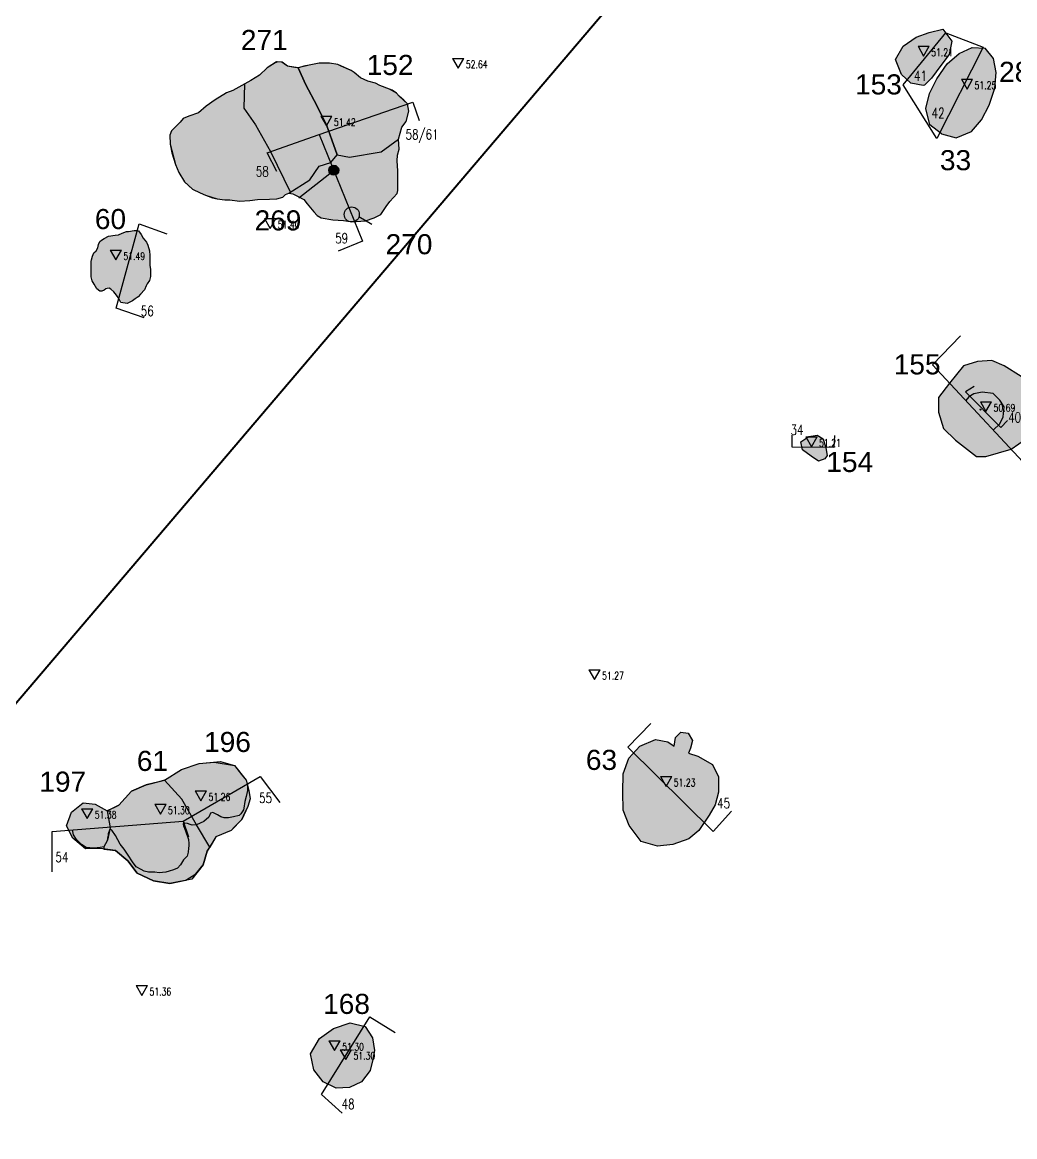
# Model space of a CAD drawing. Header units: millimetres. Extents: x 4462692 to 4462814, y 5793999 to 5794154.
# Drawn here: x 4462757.46 to 4462777.22, y 5794095.13 to 5794117.32 of the extents above; entities that cross this region are included whole.
import ezdxf

# ---------------------------------------------------------------- set-up
doc = ezdxf.new("R2010")
doc.units = ezdxf.units.MM
for name, color, linetype in [('00ProfilNr', 5, 'Continuous'), ('Befunde', 36, 'Continuous'), ('Befundnummern', 36, 'Continuous'), ('Flächengrenzen', 1, 'Continuous'), ('Gruben', 252, 'Continuous'), ('HÖHEN', 7, 'Continuous'), ('Pfosten', 254, 'Continuous'), ('Pl2-Befunde', 7, 'Continuous'), ('Pl2-Keramik', 1, 'Continuous'), ('Profile', 160, 'Continuous')]:
    doc.layers.add(name, color=color, linetype=linetype)
doc.styles.add('ROMANS', font='ROMANS.shx', dxfattribs={"width": 0.75})
doc.styles.get("Standard").update_dxf_attribs({"font": 'arial.ttf'})

# ---------------------------------------------------------------- blocks, each defined once
blk = doc.blocks.new('HP_FERTIG_OBERKANTE')
for p, q in [((-0.075, 0.13), (0.075, 0.13)), ((-0.075, 0.13), (0, 0)), ((0, 0), (0.075, 0.13))]:
    blk.add_line(p, q)
at = {"style": 'ROMANS', "width": 0.75}
blk.add_attdef('HÖHE', (0.1, 0), '', height=0.1, dxfattribs=at)

msp = doc.modelspace()

# ---------------------------------------------------------------- hatches: boundary and pattern name
at = {"layer": 'Gruben'}
h = msp.add_hatch(color=256, dxfattribs=at)
h.dxf.hatch_style = 1
h.paths.add_polyline_path([(4462745.323, 5794116.42), (4462745.424, 5794116.657), (4462745.619, 5794116.802), (4462745.895, 5794116.818), (4462746.119, 5794116.709), (4462746.27, 5794116.49), (4462746.232, 5794116.243), (4462746.012, 5794116.021), (4462745.776, 5794116.007), (4462745.517, 5794116.053), (4462745.375, 5794116.221)])
h.paths.add_polyline_path([(4462750.23, 5794116.701), (4462750.365, 5794116.83), (4462750.526, 5794116.893), (4462750.751, 5794116.96), (4462750.96, 5794116.947), (4462751.171, 5794116.888), (4462751.301, 5794116.768), (4462751.41, 5794116.569), (4462751.438, 5794116.331), (4462751.446, 5794116.123), (4462751.413, 5794115.893), (4462751.297, 5794115.693), (4462751.116, 5794115.53), (4462750.937, 5794115.4), (4462750.667, 5794115.366), (4462750.461, 5794115.443), (4462750.289, 5794115.552), (4462750.147, 5794115.74), (4462750.073, 5794115.934), (4462750.028, 5794116.2), (4462750.021, 5794116.365), (4462750.098, 5794116.549), (4462750.193, 5794116.639)])
h.paths.add_polyline_path([(4462755.209, 5794117.305), (4462755.109, 5794117.486), (4462755.078, 5794117.689), (4462755.215, 5794117.899), (4462755.372, 5794117.999), (4462755.552, 5794118.152), (4462755.791, 5794118.169), (4462756.045, 5794118.1), (4462756.219, 5794117.83), (4462756.278, 5794117.618), (4462756.477, 5794117.427), (4462756.626, 5794117.143), (4462756.511, 5794117.016), (4462756.338, 5794117.081), (4462756.076, 5794117.165), (4462755.852, 5794117.137), (4462755.674, 5794117.078), (4462755.45, 5794117.051), (4462755.322, 5794117.16)])
h.paths.add_polyline_path([(4462759.377, 5794111.822), (4462759.335, 5794111.891), (4462759.281, 5794111.955), (4462759.22, 5794112.008), (4462759.19, 5794112.026), (4462759.145, 5794112.022), (4462759.122, 5794112.016), (4462759.087, 5794111.989), (4462759.044, 5794111.969), (4462759.001, 5794111.967), (4462758.939, 5794112.012), (4462758.913, 5794112.061), (4462758.89, 5794112.11), (4462758.851, 5794112.174), (4462758.827, 5794112.254), (4462758.827, 5794112.332), (4462758.826, 5794112.388), (4462758.826, 5794112.473), (4462758.83, 5794112.558), (4462758.835, 5794112.593), (4462758.856, 5794112.668), (4462758.883, 5794112.73), (4462758.93, 5794112.774), (4462758.963, 5794112.828), (4462758.977, 5794112.899), (4462758.998, 5794112.96), (4462759.032, 5794112.983), (4462759.087, 5794113.018), (4462759.176, 5794113.061), (4462759.308, 5794113.085), (4462759.37, 5794113.092), (4462759.445, 5794113.123), (4462759.533, 5794113.156), (4462759.573, 5794113.157), (4462759.683, 5794113.177), (4462759.747, 5794113.179), (4462759.772, 5794113.172), (4462759.823, 5794113.097), (4462759.862, 5794113.023), (4462759.929, 5794112.941), (4462759.957, 5794112.884), (4462759.991, 5794112.77), (4462759.995, 5794112.68), (4462759.994, 5794112.618), (4462759.995, 5794112.509), (4462759.999, 5794112.479), (4462760.008, 5794112.409), (4462760.01, 5794112.355), (4462760.008, 5794112.308), (4462760.009, 5794112.262), (4462759.987, 5794112.179), (4462759.942, 5794112.111), (4462759.926, 5794112.074), (4462759.891, 5794111.994), (4462759.814, 5794111.911), (4462759.762, 5794111.855), (4462759.704, 5794111.815), (4462759.651, 5794111.776), (4462759.601, 5794111.75), (4462759.543, 5794111.722), (4462759.417, 5794111.744)])
h.paths.add_polyline_path([(4462744.582, 5794115.928), (4462744.833, 5794116.233), (4462744.927, 5794116.432), (4462744.88, 5794116.772), (4462744.78, 5794116.908), (4462744.611, 5794116.953), (4462744.382, 5794116.99), (4462744.125, 5794116.921), (4462743.901, 5794116.797), (4462743.728, 5794116.606), (4462743.856, 5794116.408), (4462744.105, 5794116.234), (4462744.307, 5794116.031)])
h.paths.add_polyline_path([(4462743.869, 5794118.139), (4462743.659, 5794118.186), (4462743.457, 5794118.257), (4462743.38, 5794118.422), (4462743.367, 5794118.66), (4462743.444, 5794118.838), (4462743.631, 5794118.981), (4462743.809, 5794119.07), (4462744.018, 5794119.153), (4462744.227, 5794119.209), (4462744.473, 5794119.123), (4462744.71, 5794119.097), (4462744.857, 5794118.965), (4462744.763, 5794118.802), (4462744.546, 5794118.699), (4462744.411, 5794118.566), (4462744.286, 5794118.349), (4462744.153, 5794118.207), (4462743.961, 5794118.154)])
h = msp.add_hatch(color=256, dxfattribs=at)
h.dxf.hatch_style = 1
h.paths.add_polyline_path([(4462775.39, 5794116.064), (4462775.151, 5794116.106), (4462774.963, 5794116.281), (4462774.844, 5794116.58), (4462774.993, 5794116.844), (4462775.253, 5794117.025), (4462775.51, 5794117.115), (4462775.784, 5794117.183), (4462775.964, 5794116.944), (4462775.91, 5794116.679), (4462775.742, 5794116.46), (4462775.56, 5794116.206), (4462775.42, 5794116.069)])
h.paths.add_polyline_path([(4462775.009, 5794117.574), (4462774.738, 5794117.498), (4462774.485, 5794117.492), (4462774.231, 5794117.644), (4462774.072, 5794117.891), (4462773.987, 5794118.171), (4462773.996, 5794118.441), (4462774.162, 5794118.637), (4462774.467, 5794118.686), (4462774.807, 5794118.648), (4462775.082, 5794118.516), (4462775.263, 5794118.309), (4462775.244, 5794118.055), (4462775.179, 5794117.814), (4462775.106, 5794117.674)])
h.paths.add_polyline_path([(4462775.76, 5794115.098), (4462776.047, 5794115.018), (4462776.358, 5794115.144), (4462776.553, 5794115.379), (4462776.705, 5794115.668), (4462776.823, 5794116.013), (4462776.849, 5794116.323), (4462776.793, 5794116.602), (4462776.628, 5794116.806), (4462776.366, 5794116.819), (4462776.108, 5794116.7), (4462775.872, 5794116.496), (4462775.663, 5794116.197), (4462775.52, 5794115.904), (4462775.445, 5794115.608), (4462775.526, 5794115.283)])
h = msp.add_hatch(color=256, dxfattribs=at)
h.dxf.hatch_style = 1
h.paths.add_polyline_path([(4462765.13, 5794115.696), (4462765.054, 5794115.773), (4462764.964, 5794115.849), (4462764.908, 5794115.913), (4462764.823, 5794115.969), (4462764.766, 5794115.992), (4462764.578, 5794116.065), (4462764.489, 5794116.107), (4462764.338, 5794116.147), (4462764.188, 5794116.214), (4462764.065, 5794116.321), (4462764.003, 5794116.362), (4462763.808, 5794116.45), (4462763.737, 5794116.481), (4462763.576, 5794116.508), (4462763.449, 5794116.508), (4462763.365, 5794116.508), (4462763.167, 5794116.468), (4462763.066, 5794116.446), (4462762.975, 5794116.421), (4462762.95, 5794116.412), (4462762.883, 5794116.423), (4462762.771, 5794116.442), (4462762.738, 5794116.448), (4462762.674, 5794116.496), (4462762.624, 5794116.527), (4462762.546, 5794116.533), (4462762.49, 5794116.516), (4462762.335, 5794116.417), (4462762.181, 5794116.271), (4462762.009, 5794116.163), (4462761.65, 5794115.965), (4462761.521, 5794115.918), (4462761.297, 5794115.777), (4462761.117, 5794115.651), (4462760.967, 5794115.521), (4462760.771, 5794115.454), (4462760.662, 5794115.406), (4462760.602, 5794115.335), (4462760.43, 5794115.159), (4462760.394, 5794115.075), (4462760.399, 5794114.894), (4462760.434, 5794114.722), (4462760.505, 5794114.492), (4462760.575, 5794114.329), (4462760.69, 5794114.148), (4462760.756, 5794114.087), (4462760.849, 5794114), (4462761.001, 5794113.923), (4462761.104, 5794113.877), (4462761.244, 5794113.826), (4462761.34, 5794113.808), (4462761.489, 5794113.789), (4462761.588, 5794113.789), (4462761.78, 5794113.758), (4462761.988, 5794113.773), (4462762.143, 5794113.792), (4462762.379, 5794113.801), (4462762.522, 5794113.807), (4462762.643, 5794113.841), (4462762.695, 5794113.894), (4462762.767, 5794113.916), (4462762.841, 5794113.909), (4462762.953, 5794113.851), (4462763.065, 5794113.796), (4462763.129, 5794113.707), (4462763.264, 5794113.55), (4462763.325, 5794113.476), (4462763.41, 5794113.43), (4462763.637, 5794113.386), (4462763.853, 5794113.373), (4462763.982, 5794113.356), (4462764.102, 5794113.356), (4462764.292, 5794113.366), (4462764.462, 5794113.425), (4462764.595, 5794113.493), (4462764.704, 5794113.656), (4462764.778, 5794113.751), (4462764.92, 5794113.914), (4462764.935, 5794113.975), (4462764.937, 5794114.16), (4462764.933, 5794114.364), (4462764.918, 5794114.562), (4462764.927, 5794114.678), (4462764.959, 5794114.794), (4462764.95, 5794114.991), (4462765.013, 5794115.232), (4462765.1, 5794115.347), (4462765.153, 5794115.553)])
h = msp.add_hatch(color=256, dxfattribs=at)
h.dxf.hatch_style = 1
h.paths.add_polyline_path([(4462779.869, 5794104.342), (4462779.55, 5794104.244), (4462779.289, 5794104.085), (4462779.012, 5794103.858), (4462778.848, 5794103.694), (4462778.696, 5794103.511), (4462778.635, 5794103.322), (4462778.652, 5794103.128), (4462778.795, 5794102.914), (4462778.952, 5794102.767), (4462779.175, 5794102.613), (4462779.326, 5794102.646), (4462779.634, 5794103.015), (4462779.83, 5794103.218), (4462779.872, 5794103.368), (4462779.994, 5794103.567), (4462780.134, 5794103.806), (4462780.189, 5794103.949), (4462780.104, 5794104.159)])
h.paths.add_polyline_path([(4462775.919, 5794110.135), (4462775.699, 5794109.85), (4462775.696, 5794109.557), (4462775.799, 5794109.231), (4462776.04, 5794108.999), (4462776.457, 5794108.677), (4462776.644, 5794108.676), (4462777.145, 5794108.82), (4462777.601, 5794109.142), (4462777.653, 5794109.42), (4462777.705, 5794109.732), (4462777.596, 5794110.007), (4462777.344, 5794110.268), (4462777.003, 5794110.484), (4462776.76, 5794110.59), (4462776.473, 5794110.569), (4462776.197, 5794110.48)])
h.paths.add_polyline_path([(4462771.133, 5794101.535), (4462770.928, 5794101.229), (4462770.73, 5794101.066), (4462770.408, 5794100.95), (4462770.106, 5794100.918), (4462769.779, 5794101.014), (4462769.539, 5794101.328), (4462769.422, 5794101.637), (4462769.416, 5794101.994), (4462769.422, 5794102.357), (4462769.531, 5794102.671), (4462769.754, 5794102.908), (4462770.067, 5794103.04), (4462770.311, 5794102.995), (4462770.436, 5794102.908), (4462770.462, 5794103.082), (4462770.568, 5794103.189), (4462770.715, 5794103.165), (4462770.803, 5794103.019), (4462770.76, 5794102.872), (4462770.718, 5794102.77), (4462770.91, 5794102.707), (4462771.199, 5794102.547), (4462771.32, 5794102.296), (4462771.318, 5794101.994), (4462771.251, 5794101.738)])
h = msp.add_hatch(color=256, dxfattribs=at)
h.dxf.hatch_style = 1
h.paths.add_polyline_path([(4462764.436, 5794096.673), (4462764.385, 5794096.452), (4462764.211, 5794096.227), (4462763.973, 5794096.11), (4462763.709, 5794096.101), (4462763.445, 5794096.227), (4462763.264, 5794096.468), (4462763.197, 5794096.783), (4462763.377, 5794097.09), (4462763.652, 5794097.288), (4462763.988, 5794097.402), (4462764.287, 5794097.33), (4462764.429, 5794097.103), (4462764.47, 5794096.847)])
h.paths.add_polyline_path([(4462761.996, 5794101.862), (4462761.948, 5794101.708), (4462761.829, 5794101.451), (4462761.616, 5794101.232), (4462761.312, 5794101.105), (4462761.137, 5794100.817), (4462761.058, 5794100.547), (4462760.835, 5794100.264), (4462760.395, 5794100.172), (4462760.067, 5794100.226), (4462759.745, 5794100.382), (4462759.561, 5794100.624), (4462759.311, 5794100.834), (4462759.007, 5794100.869), (4462758.716, 5794100.867), (4462758.461, 5794101.076), (4462758.336, 5794101.326), (4462758.434, 5794101.596), (4462758.667, 5794101.778), (4462758.911, 5794101.755), (4462759.15, 5794101.623), (4462759.377, 5794101.735), (4462759.632, 5794102.011), (4462759.922, 5794102.141), (4462760.292, 5794102.231), (4462760.626, 5794102.442), (4462760.98, 5794102.562), (4462761.406, 5794102.606), (4462761.682, 5794102.521), (4462761.912, 5794102.231), (4462761.971, 5794102.026)])
h = msp.add_hatch(color=256, dxfattribs=at)
h.dxf.hatch_style = 1
h.paths.add_polyline_path([(4462760.292, 5794102.231), (4462760.626, 5794102.442), (4462760.98, 5794102.562), (4462761.276, 5794102.593), (4462761.682, 5794102.521), (4462761.821, 5794102.346), (4462761.912, 5794102.231), (4462761.971, 5794102.026), (4462761.996, 5794101.862), (4462761.948, 5794101.708), (4462761.858, 5794101.513), (4462761.823, 5794101.445), (4462761.677, 5794101.295), (4462761.616, 5794101.232), (4462761.312, 5794101.105), (4462761.188, 5794100.901), (4462760.923, 5794101.343), (4462760.635, 5794101.856)])
h = msp.add_hatch(color=256, dxfattribs=at)
h.dxf.hatch_style = 1
h.paths.add_polyline_path([(4462759.15, 5794101.623), (4462759.208, 5794101.285), (4462759.155, 5794101.04), (4462759.08, 5794100.907), (4462759.08, 5794100.861), (4462759.311, 5794100.834), (4462759.561, 5794100.624), (4462759.745, 5794100.382), (4462760.067, 5794100.226), (4462760.395, 5794100.172), (4462760.716, 5794100.239), (4462760.913, 5794100.364), (4462761.058, 5794100.547), (4462761.137, 5794100.817), (4462761.188, 5794100.901), (4462760.923, 5794101.343), (4462760.635, 5794101.856), (4462760.292, 5794102.231), (4462760.174, 5794102.202), (4462759.922, 5794102.141), (4462759.632, 5794102.011), (4462759.377, 5794101.735), (4462759.248, 5794101.671)])
at = {"layer": 'Pfosten'}
h = msp.add_hatch(color=256, dxfattribs=at)
h.dxf.hatch_style = 1
edge = h.paths.add_edge_path()
edge.add_arc((4462763.659, 5794114.375), 0.1, 0, 360)
h = msp.add_hatch(color=256, dxfattribs=at)
h.dxf.hatch_style = 1
edge = h.paths.add_edge_path()
edge.add_arc((4462764.017, 5794113.495), 0.15, 0, 360)
h = msp.add_hatch(color=256, dxfattribs=at)
h.dxf.hatch_style = 1
h.paths.add_polyline_path([(4462773.437, 5794108.63), (4462773.308, 5794108.582), (4462773.164, 5794108.685), (4462772.99, 5794108.81), (4462772.956, 5794108.968), (4462773.12, 5794109.074), (4462773.282, 5794109.101), (4462773.403, 5794109.031), (4462773.458, 5794108.85), (4462773.48, 5794108.694)])

# ---------------------------------------------------------------- linework, layer by layer
at = {"layer": 'Befunde'}
for points, elevation in [([(4462762.767, 5794113.916), (4462763.179, 5794114.187), (4462763.371, 5794114.455), (4462763.597, 5794114.529), (4462763.725, 5794114.682), (4462763.623, 5794114.984), (4462763.518, 5794115.263), (4462763.322, 5794115.665), (4462763.101, 5794116.079), (4462762.947, 5794116.413), (4462762.738, 5794116.448), (4462762.634, 5794116.527), (4462762.52, 5794116.535), (4462762.335, 5794116.417), (4462762.181, 5794116.271), (4462762.181, 5794116.271), (4462762.009, 5794116.163), (4462761.65, 5794115.965), (4462761.521, 5794115.918), (4462761.297, 5794115.777), (4462761.117, 5794115.651), (4462760.967, 5794115.521), (4462760.771, 5794115.454), (4462760.662, 5794115.406), (4462760.602, 5794115.335), (4462760.43, 5794115.159), (4462760.394, 5794115.075), (4462760.399, 5794114.894), (4462760.505, 5794114.492), (4462760.575, 5794114.329), (4462760.69, 5794114.148), (4462760.849, 5794114), (4462761.001, 5794113.923), (4462761.104, 5794113.877), (4462761.34, 5794113.808), (4462761.489, 5794113.789), (4462761.588, 5794113.789), (4462761.78, 5794113.758), (4462761.988, 5794113.773), (4462762.143, 5794113.792), (4462762.379, 5794113.801), (4462762.522, 5794113.807), (4462762.643, 5794113.841), (4462762.695, 5794113.894)], 51.697), ([(4462765.13, 5794115.696), (4462765.054, 5794115.773), (4462764.964, 5794115.849), (4462764.908, 5794115.913), (4462764.823, 5794115.969), (4462764.766, 5794115.992), (4462764.578, 5794116.065), (4462764.489, 5794116.107), (4462764.338, 5794116.147), (4462764.188, 5794116.214), (4462764.065, 5794116.321), (4462764.003, 5794116.362), (4462763.808, 5794116.45), (4462763.737, 5794116.481), (4462763.576, 5794116.508), (4462763.449, 5794116.508), (4462763.365, 5794116.508), (4462763.167, 5794116.468), (4462763.066, 5794116.446), (4462762.975, 5794116.421), (4462762.95, 5794116.412), (4462762.883, 5794116.423), (4462762.771, 5794116.442), (4462762.738, 5794116.448), (4462762.674, 5794116.496), (4462762.624, 5794116.527), (4462762.546, 5794116.533), (4462762.49, 5794116.516), (4462762.335, 5794116.417), (4462762.181, 5794116.271), (4462762.009, 5794116.163), (4462761.65, 5794115.965), (4462761.521, 5794115.918), (4462761.297, 5794115.777), (4462761.117, 5794115.651), (4462760.967, 5794115.521), (4462760.771, 5794115.454), (4462760.662, 5794115.406), (4462760.602, 5794115.335), (4462760.43, 5794115.159), (4462760.394, 5794115.075), (4462760.399, 5794114.894), (4462760.434, 5794114.722), (4462760.505, 5794114.492), (4462760.575, 5794114.329), (4462760.69, 5794114.148), (4462760.756, 5794114.087), (4462760.849, 5794114), (4462761.001, 5794113.923), (4462761.104, 5794113.877), (4462761.244, 5794113.826), (4462761.34, 5794113.808), (4462761.489, 5794113.789), (4462761.588, 5794113.789), (4462761.78, 5794113.758), (4462761.988, 5794113.773), (4462762.143, 5794113.792), (4462762.379, 5794113.801), (4462762.522, 5794113.807), (4462762.643, 5794113.841), (4462762.695, 5794113.894), (4462762.767, 5794113.916), (4462762.841, 5794113.909), (4462762.953, 5794113.851), (4462763.065, 5794113.796), (4462763.129, 5794113.707), (4462763.264, 5794113.55), (4462763.325, 5794113.476), (4462763.41, 5794113.43), (4462763.637, 5794113.386), (4462763.853, 5794113.373), (4462763.982, 5794113.356), (4462764.102, 5794113.356), (4462764.292, 5794113.366), (4462764.462, 5794113.425), (4462764.595, 5794113.493), (4462764.704, 5794113.656), (4462764.778, 5794113.751), (4462764.92, 5794113.914), (4462764.935, 5794113.975), (4462764.937, 5794114.16), (4462764.933, 5794114.364), (4462764.918, 5794114.562), (4462764.927, 5794114.678), (4462764.959, 5794114.794), (4462764.95, 5794114.991), (4462765.013, 5794115.232), (4462765.1, 5794115.347), (4462765.153, 5794115.553)], 51.697), ([(4462763.725, 5794114.682), (4462763.974, 5794114.636), (4462764.603, 5794114.742), (4462764.95, 5794114.991), (4462765.013, 5794115.232), (4462765.1, 5794115.347), (4462765.153, 5794115.553), (4462765.13, 5794115.696), (4462764.964, 5794115.849), (4462764.908, 5794115.913), (4462764.766, 5794115.992), (4462764.578, 5794116.065), (4462764.489, 5794116.107), (4462764.338, 5794116.147), (4462764.188, 5794116.214), (4462764.065, 5794116.321), (4462764.003, 5794116.362), (4462763.737, 5794116.481), (4462763.576, 5794116.508), (4462763.365, 5794116.508), (4462763.167, 5794116.468), (4462762.975, 5794116.421), (4462762.947, 5794116.413), (4462763.101, 5794116.079), (4462763.101, 5794116.079), (4462763.322, 5794115.665), (4462763.518, 5794115.263), (4462763.623, 5794114.984), (4462763.725, 5794114.682)], 51.697), ([(4462759.377, 5794111.822), (4462759.335, 5794111.891), (4462759.281, 5794111.955), (4462759.22, 5794112.008), (4462759.19, 5794112.026), (4462759.145, 5794112.022), (4462759.122, 5794112.016), (4462759.087, 5794111.989), (4462759.044, 5794111.969), (4462759.001, 5794111.967), (4462758.939, 5794112.012), (4462758.913, 5794112.061), (4462758.89, 5794112.11), (4462758.851, 5794112.174), (4462758.827, 5794112.254), (4462758.827, 5794112.332), (4462758.826, 5794112.388), (4462758.826, 5794112.473), (4462758.83, 5794112.558), (4462758.835, 5794112.593), (4462758.856, 5794112.668), (4462758.883, 5794112.73), (4462758.93, 5794112.774), (4462758.963, 5794112.828), (4462758.977, 5794112.899), (4462758.998, 5794112.96), (4462759.032, 5794112.983), (4462759.087, 5794113.018), (4462759.176, 5794113.061), (4462759.308, 5794113.085), (4462759.37, 5794113.092), (4462759.445, 5794113.123), (4462759.533, 5794113.156), (4462759.573, 5794113.157), (4462759.683, 5794113.177), (4462759.747, 5794113.179), (4462759.772, 5794113.172), (4462759.823, 5794113.097), (4462759.862, 5794113.023), (4462759.929, 5794112.941), (4462759.957, 5794112.884), (4462759.991, 5794112.77), (4462759.995, 5794112.68), (4462759.994, 5794112.618), (4462759.995, 5794112.509), (4462759.999, 5794112.479), (4462760.008, 5794112.409), (4462760.01, 5794112.355), (4462760.008, 5794112.308), (4462760.009, 5794112.262), (4462759.987, 5794112.179), (4462759.942, 5794112.111), (4462759.926, 5794112.074), (4462759.891, 5794111.994), (4462759.814, 5794111.911), (4462759.762, 5794111.855), (4462759.704, 5794111.815), (4462759.651, 5794111.776), (4462759.601, 5794111.75), (4462759.543, 5794111.722), (4462759.417, 5794111.744)], 51.636), ([(4462775.919, 5794110.135), (4462775.699, 5794109.85), (4462775.696, 5794109.557), (4462775.799, 5794109.231), (4462776.04, 5794108.999), (4462776.457, 5794108.677), (4462776.644, 5794108.676), (4462777.145, 5794108.82), (4462777.601, 5794109.142), (4462777.653, 5794109.42), (4462777.705, 5794109.732), (4462777.596, 5794110.007), (4462777.344, 5794110.268), (4462777.003, 5794110.484), (4462776.76, 5794110.59), (4462776.473, 5794110.569), (4462776.197, 5794110.48)], 51.319), ([(4462760.292, 5794102.231), (4462760.626, 5794102.442), (4462760.98, 5794102.562), (4462761.276, 5794102.593), (4462761.276, 5794102.593), (4462761.682, 5794102.521), (4462761.821, 5794102.346), (4462761.912, 5794102.231), (4462761.971, 5794102.026), (4462761.996, 5794101.862), (4462761.948, 5794101.708), (4462761.858, 5794101.513), (4462761.823, 5794101.445), (4462761.677, 5794101.295), (4462761.616, 5794101.232), (4462761.312, 5794101.105), (4462761.188, 5794100.901), (4462760.923, 5794101.343), (4462760.635, 5794101.856), (4462760.292, 5794102.231)], 51.385), ([(4462759.15, 5794101.623), (4462759.208, 5794101.285), (4462759.155, 5794101.04), (4462759.08, 5794100.907), (4462759.08, 5794100.861), (4462759.311, 5794100.834), (4462759.561, 5794100.624), (4462759.745, 5794100.382), (4462760.067, 5794100.226), (4462760.395, 5794100.172), (4462760.716, 5794100.239), (4462760.913, 5794100.364), (4462761.058, 5794100.547), (4462761.137, 5794100.817), (4462761.188, 5794100.901), (4462760.923, 5794101.343), (4462760.635, 5794101.856), (4462760.292, 5794102.231), (4462760.174, 5794102.202), (4462759.922, 5794102.141), (4462759.632, 5794102.011), (4462759.377, 5794101.735), (4462759.248, 5794101.671)], 51.457)]:
    msp.add_lwpolyline(points, close=True, dxfattribs=dict(at, elevation=elevation))
for points, elevation in [([(4462761.882, 5794116.093), (4462761.87, 5794115.611), (4462762.099, 5794115.277), (4462762.397, 5794114.747), (4462762.795, 5794113.934)], 51.697), ([(4462762.966, 5794113.829), (4462763.583, 5794114.31)], 0.14), ([(4462764.418, 5794113.294), (4462764.159, 5794113.447)], 0.14)]:
    msp.add_lwpolyline(points, dxfattribs=dict(at, elevation=elevation))
for points in [[(4462775.39, 5794116.064, 51.308), (4462775.151, 5794116.106, 51.314), (4462774.963, 5794116.281, 51.298), (4462774.844, 5794116.58, 51.316), (4462774.993, 5794116.844, 51.314), (4462775.253, 5794117.025, 51.313), (4462775.51, 5794117.115, 51.307), (4462775.784, 5794117.183, 51.299), (4462775.964, 5794116.944, 51.308), (4462775.91, 5794116.679, 51.315), (4462775.742, 5794116.46, 51.317), (4462775.56, 5794116.206, 51.319), (4462775.42, 5794116.069, 51.306)], [(4462773.437, 5794108.63, 51.309), (4462773.308, 5794108.582, 51.308), (4462773.164, 5794108.685, 51.316), (4462772.99, 5794108.81, 51.274), (4462772.956, 5794108.968, 51.288), (4462773.12, 5794109.074, 51.3), (4462773.282, 5794109.101, 51.302), (4462773.403, 5794109.031, 51.323), (4462773.458, 5794108.85, 51.325), (4462773.48, 5794108.694, 51.314)], [(4462771.133, 5794101.535, 51.296), (4462770.928, 5794101.229, 51.289), (4462770.73, 5794101.066, 51.323), (4462770.408, 5794100.95, 51.31), (4462770.106, 5794100.918, 51.338), (4462769.779, 5794101.014, 51.332), (4462769.539, 5794101.328, 51.305), (4462769.422, 5794101.637, 51.306), (4462769.416, 5794101.994, 51.334), (4462769.422, 5794102.357, 51.349), (4462769.531, 5794102.671, 51.34), (4462769.754, 5794102.908, 51.337), (4462770.067, 5794103.04, 51.324), (4462770.311, 5794102.995, 51.325), (4462770.436, 5794102.908, 51.317), (4462770.462, 5794103.082, 51.317), (4462770.568, 5794103.189, 51.318), (4462770.715, 5794103.165, 51.321), (4462770.803, 5794103.019, 51.312), (4462770.76, 5794102.872, 51.303), (4462770.718, 5794102.77, 51.293), (4462770.91, 5794102.707, 51.29), (4462771.199, 5794102.547, 51.278), (4462771.32, 5794102.296, 51.279), (4462771.318, 5794101.994, 51.282), (4462771.251, 5794101.738, 51.306)], [(4462761.996, 5794101.862, 51.388), (4462761.948, 5794101.708, 51.384), (4462761.829, 5794101.451, 51.379), (4462761.616, 5794101.232, 51.367), (4462761.312, 5794101.105, 51.387), (4462761.137, 5794100.817, 51.409), (4462761.058, 5794100.547, 51.405), (4462760.835, 5794100.264, 51.408), (4462760.395, 5794100.172, 51.424), (4462760.067, 5794100.226, 51.423), (4462759.745, 5794100.382, 51.442), (4462759.561, 5794100.624, 51.464), (4462759.311, 5794100.834, 51.436), (4462759.007, 5794100.869, 51.468), (4462758.716, 5794100.867, 51.485), (4462758.461, 5794101.076, 51.496), (4462758.336, 5794101.326, 51.518), (4462758.434, 5794101.596, 51.481), (4462758.667, 5794101.778, 51.473), (4462758.911, 5794101.755, 51.457), (4462759.15, 5794101.623, 51.457), (4462759.377, 5794101.735, 51.444), (4462759.632, 5794102.011, 51.411), (4462759.922, 5794102.141, 51.397), (4462760.292, 5794102.231, 51.385), (4462760.626, 5794102.442, 51.387), (4462760.98, 5794102.562, 51.388), (4462761.406, 5794102.606, 51.37), (4462761.682, 5794102.521, 51.363), (4462761.912, 5794102.231, 51.384), (4462761.971, 5794102.026, 51.391)], [(4462764.436, 5794096.673, 51.401), (4462764.385, 5794096.452, 51.406), (4462764.211, 5794096.227, 51.416), (4462763.973, 5794096.11, 51.414), (4462763.709, 5794096.101, 51.412), (4462763.445, 5794096.227, 51.425), (4462763.264, 5794096.468, 51.446), (4462763.197, 5794096.783, 51.441), (4462763.377, 5794097.09, 51.442), (4462763.652, 5794097.288, 51.444), (4462763.988, 5794097.402, 51.412), (4462764.287, 5794097.33, 51.406), (4462764.429, 5794097.103, 51.397), (4462764.47, 5794096.847, 51.377)]]:
    msp.add_polyline3d(points, close=True, dxfattribs=at)
for points in [[(4462775.76, 5794115.098, 51.366), (4462775.526, 5794115.283, 51.331), (4462775.445, 5794115.608, 51.328), (4462775.52, 5794115.904, 51.33), (4462775.663, 5794116.197, 51.336), (4462775.872, 5794116.496, 51.334), (4462776.108, 5794116.7, 51.331), (4462776.366, 5794116.819, 51.303), (4462776.628, 5794116.806, 51.322)], [(4462775.76, 5794115.098, 51.366), (4462776.047, 5794115.018, 51.331), (4462776.358, 5794115.144, 51.328), (4462776.553, 5794115.379, 51.33), (4462776.705, 5794115.668, 51.336), (4462776.823, 5794116.013, 51.334), (4462776.849, 5794116.323, 51.331), (4462776.793, 5794116.602, 51.303), (4462776.628, 5794116.806, 51.322)]]:
    msp.add_polyline3d(points, dxfattribs=at)
for centre, radius in [((4462763.659, 5794114.375, 51.515), 0.1), ((4462764.017, 5794113.495, 51.515), 0.15)]:
    msp.add_circle(centre, radius, dxfattribs=at)
at = {"layer": 'Flächengrenzen', "elevation": 52.354}
msp.add_lwpolyline([(4462727.191, 5794121.278), (4462753.306, 5794099.047), (4462781.379, 5794132.022), (4462755.232, 5794154.292), (4462727.191, 5794121.278)], close=True, dxfattribs=at)
at = {"layer": 'Flächengrenzen'}
msp.add_polyline3d([(4462747.948, 5794092.615, 53.375), (4462749.364, 5794091.78, 53.381), (4462752.796, 5794088.728, 53.411), (4462749.992, 5794085.595, 53.476), (4462756.018, 5794079.136, 53.547), (4462761.4, 5794074.807, 53.588), (4462766.782, 5794070.477, 53.629), (4462774.514, 5794059.838, 53.758), (4462774.514, 5794059.838, 53.758), (4462778.509, 5794061.892, 53.704), (4462787.687, 5794073.146, 53.477), (4462798.891, 5794085.742, 53.218), (4462813.657, 5794102.115, 52.88), (4462781.384, 5794132.022, 52.572), (4462753.311, 5794099.048, 53.244), (4462747.948, 5794092.615, 53.375)], close=True, dxfattribs=at)
at = {"layer": 'Pl2-Befunde', "elevation": 51.588}
msp.add_lwpolyline([(4462761.938, 5794102.157), (4462761.938, 5794102.027), (4462761.913, 5794101.906), (4462761.886, 5794101.807), (4462761.871, 5794101.674), (4462761.864, 5794101.641), (4462761.811, 5794101.564), (4462761.778, 5794101.527), (4462761.662, 5794101.502), (4462761.56, 5794101.485), (4462761.479, 5794101.485), (4462761.412, 5794101.505), (4462761.344, 5794101.542), (4462761.252, 5794101.586), (4462761.207, 5794101.573), (4462761.172, 5794101.495), (4462761.075, 5794101.412), (4462760.923, 5794101.343), (4462760.841, 5794101.334), (4462760.799, 5794101.35), (4462760.745, 5794101.371), (4462760.691, 5794101.376), (4462760.668, 5794101.375), (4462760.658, 5794101.356), (4462760.665, 5794101.321), (4462760.689, 5794101.279), (4462760.72, 5794101.186), (4462760.747, 5794101.112), (4462760.764, 5794101.049), (4462760.773, 5794100.974), (4462760.773, 5794100.923), (4462760.766, 5794100.876), (4462760.759, 5794100.799), (4462760.738, 5794100.721), (4462760.669, 5794100.644), (4462760.605, 5794100.548), (4462760.546, 5794100.482), (4462760.469, 5794100.449), (4462760.383, 5794100.421), (4462760.316, 5794100.403), (4462760.185, 5794100.389), (4462760.097, 5794100.399), (4462759.973, 5794100.401), (4462759.886, 5794100.423), (4462759.822, 5794100.456), (4462759.724, 5794100.509), (4462759.649, 5794100.603), (4462759.563, 5794100.741), (4462759.486, 5794100.86), (4462759.404, 5794100.96), (4462759.315, 5794101.128), (4462759.24, 5794101.238), (4462759.2, 5794101.258), (4462759.17, 5794101.163), (4462759.16, 5794101.078), (4462759.16, 5794101.088), (4462759.14, 5794101.013), (4462759.08, 5794100.907), (4462759.009, 5794100.891), (4462758.882, 5794100.881), (4462758.732, 5794100.893), (4462758.635, 5794100.953), (4462758.536, 5794101.05), (4462758.48, 5794101.142), (4462758.456, 5794101.241)], dxfattribs=at)
at = {"layer": 'Pl2-Befunde'}
msp.add_polyline3d([(4462776.789, 5794109.203, 50.802), (4462776.92, 5794109.328, 50.783), (4462776.985, 5794109.467, 50.779), (4462777.005, 5794109.663, 50.782), (4462776.917, 5794109.795, 50.794), (4462776.785, 5794109.93, 50.784), (4462776.569, 5794109.959, 50.78), (4462776.402, 5794109.926, 50.795), (4462776.304, 5794109.861, 50.808), (4462776.242, 5794109.792, 50.825)], dxfattribs=at)
at = {"layer": 'Pl2-Keramik'}
msp.add_circle((4462776.533, 5794109.61, 50.835), 0.01, dxfattribs=at)
at = {"layer": 'Profile', "elevation": 51.41}
msp.add_lwpolyline([(4462760.658, 5794101.414), (4462760.767, 5794101.107)], dxfattribs=at)
at = {"layer": 'Profile'}
msp.add_polyline3d([(4462775.667, 5794115.009, 51.37), (4462774.998, 5794116.077, 51.306), (4462775.842, 5794117.112, 51.32), (4462776.586, 5794116.823, 51.332)], close=True, dxfattribs=at)
for points in [[(4462763.37, 5794115.088, 51.562), (4462765.232, 5794115.731, 51.448), (4462765.356, 5794115.363, 51.451)], [(4462762.523, 5794114.35, 51.682), (4462762.335, 5794114.725, 51.606), (4462763.37, 5794115.088, 51.562), (4462764.231, 5794112.966, 51.515), (4462763.749, 5794112.767, 51.581)], [(4462759.882, 5794111.436, 51.647), (4462759.324, 5794111.63, 51.636), (4462759.784, 5794113.31, 51.649), (4462760.332, 5794113.112, 51.652)], [(4462776.138, 5794111.08, 51.321), (4462775.581, 5794110.503, 51.319), (4462777.826, 5794108.088, 51.297)], [(4462776.408, 5794110.07, 0.14), (4462776.236, 5794109.964, 45.626), (4462776.939, 5794109.251, 50.778), (4462777.075, 5794109.393, 0.14)], [(4462773.631, 5794109.092, 51.313), (4462773.612, 5794108.855, 51.332), (4462772.787, 5794108.86, 51.331), (4462772.782, 5794109.101, 51.337)], [(4462771.575, 5794101.617, 51.279), (4462771.211, 5794101.211, 51.318), (4462769.511, 5794102.89, 51.361), (4462769.971, 5794103.362, 51.359)], [(4462758.054, 5794100.409, 51.558), (4462758.051, 5794101.209, 51.588), (4462760.658, 5794101.414, 51.41), (4462762.195, 5794102.306, 51.423), (4462762.582, 5794101.79, 51.392)], [(4462763.828, 5794095.6, 51.439), (4462763.414, 5794095.974, 51.463), (4462764.374, 5794097.519, 51.428), (4462764.878, 5794097.205, 51.422), (4462764.878, 5794097.205, 51.422)]]:
    msp.add_polyline3d(points, dxfattribs=at)

# ---------------------------------------------------------------- block references
at = {"layer": 'HÖHEN', "xscale": 1.5, "yscale": 1.5, "zscale": 1.5}
for p, values in [((4462775.403, 5794116.648, 51.35), {'HÖHE': '51.21'}), ((4462766.138, 5794116.408, 52.782), {'HÖHE': '52.64'}), ((4462776.266, 5794115.992, 51.387), {'HÖHE': '51.25'}), ((4462763.511, 5794115.258, 51.559), {'HÖHE': '51.42'}), ((4462762.394, 5794113.217, 51.542), {'HÖHE': '51.40'}), ((4462759.32, 5794112.589, 51.632), {'HÖHE': '51.49'}), ((4462776.644, 5794109.57, 50.826), {'HÖHE': '50.69'}), ((4462773.171, 5794108.871, 51.348), {'HÖHE': '51.21'}), ((4462768.85, 5794104.237, 51.406), {'HÖHE': '51.27'}), ((4462770.277, 5794102.109, 51.372), {'HÖHE': '51.23'}), ((4462761.015, 5794101.823, 51.401), {'HÖHE': '51.26'}), ((4462758.75, 5794101.467, 51.52), {'HÖHE': '51.38'}), ((4462760.207, 5794101.558, 51.435), {'HÖHE': '51.30'}), ((4462759.84, 5794097.947, 51.5), {'HÖHE': '51.36'}), ((4462763.676, 5794096.847, 51.442), {'HÖHE': '51.30'}), ((4462763.901, 5794096.67, 51.439), {'HÖHE': '51.30'})]:
    msp.add_blockref('HP_FERTIG_OBERKANTE', p, dxfattribs=at).add_auto_attribs(values)

# ---------------------------------------------------------------- texts
at = {"layer": '00ProfilNr', "style": 'ROMANS', "width": 0.75}
for s, p in [('41', (4462775.211, 5794116.156, 51.314)), ('42', (4462775.563, 5794115.415, 51.314)), ('58/61', (4462765.089, 5794114.989, 0.14)), ('58', (4462762.107, 5794114.25, 0.14)), ('59', (4462763.688, 5794112.922, 0.14)), ('56', (4462759.816, 5794111.473, 0.14)), ('40', (4462777.086, 5794109.355, 0.14)), ('34', (4462772.752, 5794109.106, 0.14)), ('55', (4462762.172, 5794101.778, 0.14)), ('45', (4462771.291, 5794101.674, 0.14)), ('54', (4462758.117, 5794100.6, 0.14)), ('48', (4462763.816, 5794095.685, 0.14))]:
    msp.add_text(s, height=0.2, dxfattribs=at).set_placement(p)
at = {"layer": 'Befundnummern'}
for s, p in [('271', (4462761.809, 5794116.769, 0.14)), ('152', (4462764.315, 5794116.272, 0.14)), ('287', (4462776.904, 5794116.135, 0.14)), ('153', (4462774.037, 5794115.885, 0.14)), ('33', (4462775.727, 5794114.376, 0.14)), ('60', (4462758.902, 5794113.204, 0.14)), ('269', (4462762.082, 5794113.177, 0.14)), ('270', (4462764.691, 5794112.703, 0.14)), ('155', (4462774.807, 5794110.311, 0.14)), ('154', (4462773.465, 5794108.368, 0.14)), ('196', (4462761.077, 5794102.793, 0.14)), ('61', (4462759.738, 5794102.416, 0.14)), ('63', (4462768.678, 5794102.436, 0.14)), ('197', (4462757.797, 5794102.002, 0.14)), ('168', (4462763.447, 5794097.578, 0.14))]:
    msp.add_text(s, height=0.4, dxfattribs=at).set_placement(p)

doc.saveas('drawing.dxf')
